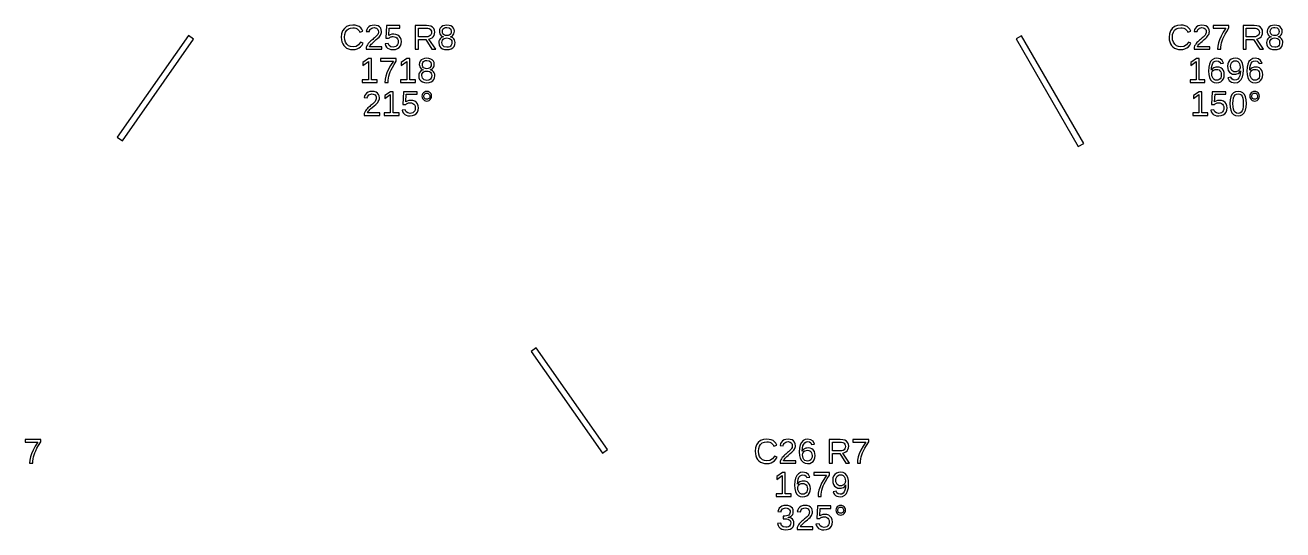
# Model space of a CAD drawing. Extents: x 195 to 2890, y 70 to 1529.
# Drawn here: x 2583.9 to 2887.8, y 681 to 803 of the extents above; entities that cross this region are included whole.
import ezdxf

# ---------------------------------------------------------------- set-up
doc = ezdxf.new("R2010")
doc.units = 0
doc.layers.get('0').update_dxf_attribs({"linetype": 'CONTINUOUS'})

msp = doc.modelspace()

# ---------------------------------------------------------------- linework, layer by layer
for points in [[(2663.63, 797.093), (2664.13, 797.222), (2664.58, 797.437), (2664.97, 797.734), (2665.3, 798.109), (2665.57, 798.564), (2664.94, 798.881), (2664.47, 798.219), (2663.86, 797.821), (2663.13, 797.689), (2662.54, 797.76), (2662.05, 797.974), (2661.64, 798.33), (2661.33, 798.803), (2661.15, 799.368), (2661.08, 800.024), (2661.14, 800.685), (2661.32, 801.244), (2661.61, 801.703), (2662.01, 802.043), (2662.51, 802.247), (2663.09, 802.315), (2663.48, 802.286), (2663.83, 802.198), (2664.14, 802.051), (2664.41, 801.848), (2664.62, 801.593), (2664.78, 801.286), (2665.52, 801.53), (2665.29, 801.961), (2664.99, 802.315), (2664.62, 802.592), (2664.17, 802.791), (2663.66, 802.91), (2663.09, 802.95), (2662.28, 802.863), (2661.59, 802.604), (2661.04, 802.173), (2660.62, 801.589), (2660.38, 800.873), (2660.3, 800.024), (2660.33, 799.441), (2660.44, 798.913), (2660.63, 798.44), (2660.88, 798.028), (2661.2, 797.685), (2661.59, 797.41), (2662.04, 797.21), (2662.54, 797.09), (2663.09, 797.05)], [(2670.11, 797.754), (2667.12, 797.754), (2667.21, 797.946), (2667.35, 798.144), (2667.51, 798.346), (2667.72, 798.559), (2667.97, 798.789), (2668.26, 799.036), (2668.76, 799.457), (2669.15, 799.797), (2669.41, 800.057), (2669.59, 800.277), (2669.75, 800.496), (2669.86, 800.716), (2669.95, 800.936), (2670, 801.157), (2670.02, 801.379), (2669.96, 801.843), (2669.81, 802.23), (2669.55, 802.541), (2669.2, 802.768), (2668.75, 802.904), (2668.22, 802.95), (2667.72, 802.905), (2667.29, 802.769), (2666.93, 802.543), (2666.64, 802.24), (2666.44, 801.876), (2666.34, 801.448), (2667.09, 801.379), (2667.15, 801.663), (2667.27, 801.901), (2667.45, 802.093), (2667.67, 802.235), (2667.92, 802.319), (2668.22, 802.348), (2668.52, 802.319), (2668.78, 802.232), (2668.99, 802.087), (2669.14, 801.89), (2669.23, 801.646), (2669.26, 801.355), (2669.25, 801.13), (2669.19, 800.921), (2669.1, 800.728), (2668.98, 800.547), (2668.84, 800.37), (2668.68, 800.199), (2668.5, 800.031), (2668.31, 799.863), (2668.1, 799.695), (2667.88, 799.522), (2667.66, 799.34), (2667.44, 799.148), (2667.23, 798.943), (2667.02, 798.724), (2666.82, 798.488), (2666.63, 798.233), (2666.46, 797.953), (2666.31, 797.648), (2666.31, 797.132), (2670.11, 797.132)], [(2673.37, 797.108), (2673.86, 797.282), (2674.27, 797.571), (2674.57, 797.961), (2674.75, 798.437), (2674.81, 798.999), (2674.75, 799.497), (2674.59, 799.929), (2674.31, 800.293), (2673.93, 800.569), (2673.48, 800.734), (2672.96, 800.789), (2672.51, 800.749), (2672.12, 800.627), (2671.77, 800.423), (2671.88, 802.242), (2674.48, 802.242), (2674.48, 802.864), (2671.22, 802.864), (2671.03, 799.78), (2671.74, 799.78), (2671.91, 799.915), (2672.08, 800.021), (2672.25, 800.098), (2672.43, 800.15), (2672.61, 800.181), (2672.81, 800.191), (2673.16, 800.154), (2673.46, 800.043), (2673.71, 799.858), (2673.9, 799.612), (2674.01, 799.321), (2674.05, 798.983), (2674.01, 798.597), (2673.9, 798.271), (2673.71, 798.004), (2673.46, 797.806), (2673.16, 797.688), (2672.79, 797.648), (2672.23, 797.743), (2671.83, 798.026), (2671.6, 798.499), (2670.86, 798.413), (2670.99, 798.006), (2671.19, 797.668), (2671.48, 797.4), (2671.84, 797.206), (2672.28, 797.089), (2672.78, 797.05)], [(2678.94, 799.512), (2680.72, 799.512), (2682.21, 797.132), (2683.11, 797.132), (2681.48, 799.601), (2681.88, 799.713), (2682.23, 799.896), (2682.51, 800.151), (2682.71, 800.463), (2682.84, 800.821), (2682.88, 801.225), (2682.82, 801.702), (2682.64, 802.104), (2682.35, 802.431), (2681.95, 802.672), (2681.45, 802.816), (2680.86, 802.864), (2678.16, 802.864), (2678.16, 797.132), (2678.94, 797.132)], [(2678.94, 800.126), (2678.94, 802.242), (2680.78, 802.242), (2681.17, 802.213), (2681.5, 802.125), (2681.76, 801.979), (2681.95, 801.778), (2682.06, 801.524), (2682.1, 801.217), (2682.06, 800.898), (2681.95, 800.63), (2681.76, 800.413), (2681.51, 800.254), (2681.19, 800.158), (2680.81, 800.126)], [(2686.39, 797.099), (2686.88, 797.247), (2687.26, 797.494), (2687.54, 797.828), (2687.71, 798.24), (2687.77, 798.731), (2687.73, 799.087), (2687.63, 799.401), (2687.46, 799.672), (2687.23, 799.891), (2686.94, 800.047), (2686.61, 800.138), (2686.61, 800.155), (2686.9, 800.247), (2687.15, 800.401), (2687.35, 800.614), (2687.5, 800.873), (2687.59, 801.159), (2687.62, 801.473), (2687.57, 801.895), (2687.4, 802.254), (2687.13, 802.551), (2686.77, 802.773), (2686.32, 802.906), (2685.8, 802.95), (2685.28, 802.905), (2684.84, 802.769), (2684.48, 802.543), (2684.21, 802.244), (2684.04, 801.89), (2683.99, 801.481), (2684.02, 801.167), (2684.11, 800.881), (2684.26, 800.622), (2684.46, 800.407), (2684.71, 800.248), (2685, 800.146), (2685, 800.13), (2684.68, 800.043), (2684.41, 799.888), (2684.18, 799.666), (2684, 799.391), (2683.89, 799.077), (2683.86, 798.722), (2683.91, 798.229), (2684.09, 797.816), (2684.37, 797.486), (2684.76, 797.244), (2685.24, 797.099), (2685.81, 797.05)], [(2685.49, 800.452), (2685.23, 800.538), (2685.02, 800.681), (2684.86, 800.88), (2684.77, 801.13), (2684.74, 801.432), (2684.77, 801.728), (2684.86, 801.971), (2685.01, 802.16), (2685.22, 802.296), (2685.48, 802.377), (2685.8, 802.405), (2686.39, 802.297), (2686.74, 801.972), (2686.86, 801.432), (2686.83, 801.11), (2686.74, 800.853), (2686.59, 800.661), (2686.38, 800.529), (2686.12, 800.45), (2685.8, 800.423)], [(2863.63, 797.093), (2864.13, 797.222), (2864.58, 797.437), (2864.97, 797.734), (2865.3, 798.109), (2865.57, 798.564), (2864.94, 798.881), (2864.47, 798.219), (2863.86, 797.821), (2863.13, 797.689), (2862.54, 797.76), (2862.05, 797.974), (2861.64, 798.33), (2861.33, 798.803), (2861.15, 799.368), (2861.08, 800.024), (2861.14, 800.685), (2861.32, 801.244), (2861.61, 801.703), (2862.01, 802.043), (2862.51, 802.247), (2863.09, 802.315), (2863.48, 802.286), (2863.83, 802.198), (2864.14, 802.051), (2864.41, 801.848), (2864.62, 801.593), (2864.78, 801.286), (2865.52, 801.53), (2865.29, 801.961), (2864.99, 802.315), (2864.62, 802.592), (2864.17, 802.791), (2863.66, 802.91), (2863.09, 802.95), (2862.28, 802.863), (2861.59, 802.604), (2861.04, 802.173), (2860.62, 801.589), (2860.38, 800.873), (2860.3, 800.024), (2860.33, 799.441), (2860.44, 798.913), (2860.63, 798.44), (2860.88, 798.028), (2861.2, 797.685), (2861.59, 797.41), (2862.04, 797.21), (2862.54, 797.09), (2863.09, 797.05)], [(2870.11, 797.754), (2867.12, 797.754), (2867.21, 797.946), (2867.35, 798.144), (2867.51, 798.346), (2867.72, 798.559), (2867.97, 798.789), (2868.26, 799.036), (2868.76, 799.457), (2869.15, 799.797), (2869.41, 800.057), (2869.59, 800.277), (2869.75, 800.496), (2869.86, 800.716), (2869.95, 800.936), (2870, 801.157), (2870.02, 801.379), (2869.96, 801.843), (2869.81, 802.23), (2869.55, 802.541), (2869.2, 802.768), (2868.75, 802.904), (2868.22, 802.95), (2867.72, 802.905), (2867.29, 802.769), (2866.93, 802.543), (2866.64, 802.24), (2866.44, 801.876), (2866.34, 801.448), (2867.09, 801.379), (2867.15, 801.663), (2867.27, 801.901), (2867.45, 802.093), (2867.67, 802.235), (2867.92, 802.319), (2868.22, 802.348), (2868.52, 802.319), (2868.78, 802.232), (2868.99, 802.087), (2869.14, 801.89), (2869.23, 801.646), (2869.26, 801.355), (2869.25, 801.13), (2869.19, 800.921), (2869.1, 800.728), (2868.98, 800.547), (2868.84, 800.37), (2868.68, 800.199), (2868.5, 800.031), (2868.31, 799.863), (2868.1, 799.695), (2867.88, 799.522), (2867.66, 799.34), (2867.44, 799.148), (2867.23, 798.943), (2867.02, 798.724), (2866.82, 798.488), (2866.63, 798.233), (2866.46, 797.953), (2866.31, 797.648), (2866.31, 797.132), (2870.11, 797.132)], [(2872.8, 797.655), (2872.86, 798.166), (2872.96, 798.665), (2873.1, 799.161), (2873.28, 799.662), (2873.5, 800.167), (2873.8, 800.739), (2874.21, 801.44), (2874.74, 802.27), (2874.74, 802.864), (2870.95, 802.864), (2870.95, 802.242), (2874.03, 802.242), (2873.37, 801.228), (2872.86, 800.295), (2872.48, 799.445), (2872.22, 798.648), (2872.06, 797.877), (2872.01, 797.132), (2872.78, 797.132)], [(2878.94, 799.512), (2880.72, 799.512), (2882.21, 797.132), (2883.11, 797.132), (2881.48, 799.601), (2881.88, 799.713), (2882.23, 799.896), (2882.51, 800.151), (2882.71, 800.463), (2882.84, 800.821), (2882.88, 801.225), (2882.82, 801.702), (2882.64, 802.104), (2882.35, 802.431), (2881.95, 802.672), (2881.45, 802.816), (2880.86, 802.864), (2878.16, 802.864), (2878.16, 797.132), (2878.94, 797.132)], [(2878.94, 800.126), (2878.94, 802.242), (2880.78, 802.242), (2881.17, 802.213), (2881.5, 802.125), (2881.76, 801.979), (2881.95, 801.778), (2882.06, 801.524), (2882.1, 801.217), (2882.06, 800.898), (2881.95, 800.63), (2881.76, 800.413), (2881.51, 800.254), (2881.19, 800.158), (2880.81, 800.126)], [(2886.39, 797.099), (2886.88, 797.247), (2887.26, 797.494), (2887.54, 797.828), (2887.71, 798.24), (2887.77, 798.731), (2887.73, 799.087), (2887.63, 799.401), (2887.46, 799.672), (2887.23, 799.891), (2886.94, 800.047), (2886.61, 800.138), (2886.61, 800.155), (2886.9, 800.247), (2887.15, 800.401), (2887.35, 800.614), (2887.5, 800.873), (2887.59, 801.159), (2887.62, 801.473), (2887.57, 801.895), (2887.4, 802.254), (2887.13, 802.551), (2886.77, 802.773), (2886.32, 802.906), (2885.8, 802.95), (2885.28, 802.905), (2884.84, 802.769), (2884.48, 802.543), (2884.21, 802.244), (2884.04, 801.89), (2883.99, 801.481), (2884.02, 801.167), (2884.11, 800.881), (2884.26, 800.622), (2884.46, 800.407), (2884.71, 800.248), (2885, 800.146), (2885, 800.13), (2884.68, 800.043), (2884.41, 799.888), (2884.18, 799.666), (2884, 799.391), (2883.89, 799.077), (2883.86, 798.722), (2883.91, 798.229), (2884.09, 797.816), (2884.37, 797.486), (2884.76, 797.244), (2885.24, 797.099), (2885.81, 797.05)], [(2885.49, 800.452), (2885.23, 800.538), (2885.02, 800.681), (2884.86, 800.88), (2884.77, 801.13), (2884.74, 801.432), (2884.77, 801.728), (2884.86, 801.971), (2885.01, 802.16), (2885.22, 802.296), (2885.48, 802.377), (2885.8, 802.405), (2886.39, 802.297), (2886.74, 801.972), (2886.86, 801.432), (2886.83, 801.11), (2886.74, 800.853), (2886.59, 800.661), (2886.38, 800.529), (2886.12, 800.45), (2885.8, 800.423)], [(2624.61, 799.57), (2623.39, 800.43), (2606.18, 775.856), (2607.41, 774.995)], [(2685.15, 797.731), (2684.75, 798.126), (2684.61, 798.783), (2684.65, 799.098), (2684.75, 799.365), (2684.93, 799.583), (2685.16, 799.745), (2685.45, 799.842), (2685.8, 799.874), (2686.15, 799.844), (2686.45, 799.754), (2686.69, 799.603), (2686.86, 799.394), (2686.97, 799.126), (2687, 798.8), (2686.97, 798.42), (2686.87, 798.115), (2686.71, 797.886), (2686.48, 797.727), (2686.19, 797.631), (2685.82, 797.599)], [(2839.65, 774.394), (2824.65, 800.375), (2823.35, 799.625), (2838.35, 773.644)], [(2885.15, 797.731), (2884.75, 798.126), (2884.61, 798.783), (2884.65, 799.098), (2884.75, 799.365), (2884.93, 799.583), (2885.16, 799.745), (2885.45, 799.842), (2885.8, 799.874), (2886.15, 799.844), (2886.45, 799.754), (2886.69, 799.603), (2886.86, 799.394), (2886.97, 799.126), (2887, 798.8), (2886.97, 798.42), (2886.87, 798.115), (2886.71, 797.886), (2886.48, 797.727), (2886.19, 797.631), (2885.82, 797.599)], [(2668.96, 789.754), (2667.56, 789.754), (2667.56, 794.864), (2666.89, 794.864), (2665.53, 793.933), (2665.53, 793.241), (2666.83, 794.165), (2666.83, 789.754), (2665.37, 789.754), (2665.37, 789.132), (2668.96, 789.132)], [(2671.64, 789.655), (2671.7, 790.166), (2671.8, 790.665), (2671.94, 791.161), (2672.12, 791.662), (2672.34, 792.167), (2672.64, 792.739), (2673.05, 793.44), (2673.58, 794.27), (2673.58, 794.864), (2669.79, 794.864), (2669.79, 794.242), (2672.87, 794.242), (2672.22, 793.228), (2671.7, 792.295), (2671.32, 791.445), (2671.06, 790.648), (2670.9, 789.877), (2670.85, 789.132), (2671.62, 789.132)], [(2678.23, 789.754), (2676.83, 789.754), (2676.83, 794.864), (2676.16, 794.864), (2674.8, 793.933), (2674.8, 793.241), (2676.1, 794.165), (2676.1, 789.754), (2674.63, 789.754), (2674.63, 789.132), (2678.23, 789.132)], [(2681.53, 789.099), (2682.02, 789.247), (2682.4, 789.494), (2682.68, 789.828), (2682.85, 790.24), (2682.91, 790.731), (2682.87, 791.087), (2682.77, 791.401), (2682.6, 791.672), (2682.37, 791.891), (2682.09, 792.047), (2681.75, 792.138), (2681.75, 792.155), (2682.04, 792.247), (2682.29, 792.401), (2682.49, 792.614), (2682.64, 792.873), (2682.73, 793.159), (2682.76, 793.473), (2682.71, 793.895), (2682.55, 794.254), (2682.27, 794.551), (2681.91, 794.773), (2681.46, 794.906), (2680.94, 794.95), (2680.42, 794.905), (2679.99, 794.769), (2679.62, 794.543), (2679.35, 794.244), (2679.19, 793.89), (2679.13, 793.481), (2679.16, 793.167), (2679.25, 792.881), (2679.4, 792.622), (2679.6, 792.407), (2679.85, 792.248), (2680.14, 792.146), (2680.14, 792.13), (2679.83, 792.043), (2679.55, 791.888), (2679.32, 791.666), (2679.14, 791.391), (2679.03, 791.077), (2679, 790.722), (2679.05, 790.229), (2679.23, 789.816), (2679.52, 789.486), (2679.91, 789.244), (2680.39, 789.099), (2680.95, 789.05)], [(2680.63, 792.452), (2680.37, 792.538), (2680.16, 792.681), (2680, 792.88), (2679.91, 793.13), (2679.88, 793.432), (2679.91, 793.728), (2680, 793.971), (2680.15, 794.16), (2680.36, 794.296), (2680.62, 794.377), (2680.94, 794.405), (2681.53, 794.297), (2681.89, 793.972), (2682, 793.432), (2681.97, 793.11), (2681.88, 792.853), (2681.73, 792.661), (2681.53, 792.529), (2681.26, 792.45), (2680.95, 792.423)], [(2868.96, 789.754), (2867.56, 789.754), (2867.56, 794.864), (2866.89, 794.864), (2865.53, 793.933), (2865.53, 793.241), (2866.83, 794.165), (2866.83, 789.754), (2865.37, 789.754), (2865.37, 789.132), (2868.96, 789.132)], [(2872.32, 789.108), (2872.77, 789.283), (2873.14, 789.575), (2873.41, 789.967), (2873.58, 790.445), (2873.63, 791.007), (2873.58, 791.528), (2873.43, 791.973), (2873.17, 792.342), (2872.82, 792.618), (2872.4, 792.783), (2871.91, 792.838), (2871.61, 792.817), (2871.33, 792.752), (2871.08, 792.645), (2870.86, 792.496), (2870.67, 792.309), (2870.52, 792.081), (2870.56, 792.761), (2870.67, 793.325), (2870.86, 793.772), (2871.12, 794.096), (2871.44, 794.291), (2871.83, 794.356), (2872.26, 794.278), (2872.57, 794.045), (2872.78, 793.656), (2873.47, 793.782), (2873.14, 794.431), (2872.6, 794.82), (2871.84, 794.95), (2871.23, 794.861), (2870.73, 794.595), (2870.32, 794.152), (2870.03, 793.544), (2869.85, 792.782), (2869.79, 791.866), (2869.85, 791.022), (2870.02, 790.323), (2870.3, 789.77), (2870.69, 789.37), (2871.19, 789.13), (2871.78, 789.05)], [(2876.78, 789.138), (2877.29, 789.403), (2877.7, 789.844), (2878, 790.448), (2878.18, 791.205), (2878.24, 792.114), (2878.18, 792.981), (2878.02, 793.691), (2877.75, 794.242), (2877.37, 794.635), (2876.88, 794.871), (2876.3, 794.95), (2875.74, 794.893), (2875.28, 794.721), (2874.9, 794.435), (2874.61, 794.049), (2874.45, 793.578), (2874.39, 793.021), (2874.44, 792.476), (2874.6, 792.009), (2874.85, 791.617), (2875.2, 791.324), (2875.61, 791.147), (2876.09, 791.089), (2876.4, 791.113), (2876.69, 791.187), (2876.96, 791.31), (2877.2, 791.474), (2877.38, 791.67), (2877.52, 791.898), (2877.47, 791.23), (2877.35, 790.672), (2877.15, 790.226), (2876.89, 789.901), (2876.57, 789.705), (2876.18, 789.64), (2875.74, 789.72), (2875.41, 789.958), (2875.21, 790.356), (2874.51, 790.246), (2874.65, 789.865), (2874.84, 789.56), (2875.09, 789.333), (2875.39, 789.176), (2875.75, 789.082), (2876.16, 789.05)], [(2875.94, 791.707), (2875.67, 791.828), (2875.44, 792.03), (2875.27, 792.302), (2875.17, 792.633), (2875.14, 793.021), (2875.17, 793.403), (2875.27, 793.727), (2875.44, 793.996), (2875.67, 794.196), (2875.95, 794.316), (2876.27, 794.356), (2876.61, 794.309), (2876.89, 794.169), (2877.12, 793.935), (2877.3, 793.624), (2877.41, 793.253), (2877.44, 792.822), (2877.42, 792.605), (2877.37, 792.404), (2877.29, 792.22), (2877.17, 792.057), (2877.03, 791.92), (2876.86, 791.811), (2876.67, 791.731), (2876.47, 791.682), (2876.27, 791.666)], [(2881.59, 789.108), (2882.04, 789.283), (2882.41, 789.575), (2882.68, 789.967), (2882.85, 790.445), (2882.9, 791.007), (2882.85, 791.528), (2882.7, 791.973), (2882.44, 792.342), (2882.09, 792.618), (2881.67, 792.783), (2881.18, 792.838), (2880.88, 792.817), (2880.6, 792.752), (2880.35, 792.645), (2880.12, 792.496), (2879.94, 792.309), (2879.79, 792.081), (2879.82, 792.761), (2879.94, 793.325), (2880.13, 793.772), (2880.39, 794.096), (2880.71, 794.291), (2881.1, 794.356), (2881.53, 794.278), (2881.84, 794.045), (2882.04, 793.656), (2882.74, 793.782), (2882.41, 794.431), (2881.87, 794.82), (2881.11, 794.95), (2880.5, 794.861), (2880, 794.595), (2879.59, 794.152), (2879.29, 793.544), (2879.12, 792.782), (2879.06, 791.866), (2879.11, 791.022), (2879.29, 790.323), (2879.57, 789.77), (2879.96, 789.37), (2880.46, 789.13), (2881.05, 789.05)], [(2680.29, 789.731), (2679.89, 790.126), (2679.75, 790.783), (2679.79, 791.098), (2679.89, 791.365), (2680.07, 791.583), (2680.3, 791.745), (2680.59, 791.842), (2680.94, 791.874), (2681.29, 791.844), (2681.59, 791.754), (2681.83, 791.603), (2682, 791.394), (2682.11, 791.126), (2682.15, 790.8), (2682.11, 790.42), (2682.02, 790.115), (2681.85, 789.886), (2681.62, 789.727), (2681.33, 789.631), (2680.96, 789.599)], [(2871.44, 789.687), (2871.16, 789.828), (2870.92, 790.063), (2870.74, 790.372), (2870.63, 790.734), (2870.59, 791.15), (2870.63, 791.474), (2870.73, 791.749), (2870.91, 791.974), (2871.14, 792.14), (2871.41, 792.239), (2871.73, 792.273), (2872.07, 792.235), (2872.35, 792.122), (2872.58, 791.935), (2872.75, 791.678), (2872.86, 791.358), (2872.89, 790.975), (2872.86, 790.589), (2872.76, 790.263), (2872.59, 789.996), (2872.36, 789.798), (2872.09, 789.68), (2871.76, 789.64)], [(2880.71, 789.687), (2880.43, 789.828), (2880.19, 790.063), (2880, 790.372), (2879.9, 790.734), (2879.86, 791.15), (2879.89, 791.474), (2880, 791.749), (2880.17, 791.974), (2880.41, 792.14), (2880.68, 792.239), (2881, 792.273), (2881.34, 792.235), (2881.62, 792.122), (2881.85, 791.935), (2882.02, 791.678), (2882.12, 791.358), (2882.16, 790.975), (2882.12, 790.589), (2882.02, 790.263), (2881.86, 789.996), (2881.63, 789.798), (2881.35, 789.68), (2881.03, 789.64)], [(2669.6, 781.754), (2666.61, 781.754), (2666.71, 781.946), (2666.84, 782.144), (2667.01, 782.346), (2667.21, 782.559), (2667.46, 782.789), (2667.75, 783.036), (2668.26, 783.457), (2668.64, 783.797), (2668.9, 784.057), (2669.09, 784.277), (2669.24, 784.496), (2669.36, 784.716), (2669.44, 784.936), (2669.49, 785.157), (2669.51, 785.379), (2669.46, 785.843), (2669.3, 786.23), (2669.04, 786.541), (2668.69, 786.768), (2668.24, 786.904), (2667.71, 786.95), (2667.21, 786.905), (2666.78, 786.769), (2666.42, 786.543), (2666.13, 786.24), (2665.93, 785.876), (2665.83, 785.448), (2666.58, 785.379), (2666.65, 785.663), (2666.76, 785.901), (2666.94, 786.093), (2667.16, 786.235), (2667.42, 786.319), (2667.71, 786.348), (2668.01, 786.319), (2668.27, 786.232), (2668.48, 786.087), (2668.63, 785.89), (2668.72, 785.646), (2668.75, 785.355), (2668.74, 785.13), (2668.68, 784.921), (2668.59, 784.728), (2668.48, 784.547), (2668.34, 784.37), (2668.17, 784.199), (2667.99, 784.031), (2667.8, 783.863), (2667.59, 783.695), (2667.37, 783.522), (2667.16, 783.34), (2666.94, 783.148), (2666.72, 782.943), (2666.51, 782.724), (2666.31, 782.488), (2666.12, 782.233), (2665.95, 781.953), (2665.8, 781.648), (2665.8, 781.132), (2669.6, 781.132)], [(2674.24, 781.754), (2672.85, 781.754), (2672.85, 786.864), (2672.17, 786.864), (2670.82, 785.933), (2670.82, 785.241), (2672.11, 786.165), (2672.11, 781.754), (2670.65, 781.754), (2670.65, 781.132), (2674.24, 781.132)], [(2677.49, 781.108), (2677.99, 781.282), (2678.4, 781.571), (2678.7, 781.961), (2678.88, 782.437), (2678.94, 782.999), (2678.88, 783.497), (2678.71, 783.929), (2678.43, 784.293), (2678.06, 784.569), (2677.61, 784.734), (2677.08, 784.789), (2676.64, 784.749), (2676.24, 784.627), (2675.9, 784.423), (2676.01, 786.242), (2678.6, 786.242), (2678.6, 786.864), (2675.34, 786.864), (2675.15, 783.78), (2675.87, 783.78), (2676.04, 783.915), (2676.21, 784.021), (2676.38, 784.098), (2676.56, 784.15), (2676.74, 784.181), (2676.93, 784.191), (2677.29, 784.154), (2677.59, 784.043), (2677.84, 783.858), (2678.03, 783.612), (2678.14, 783.321), (2678.17, 782.983), (2678.14, 782.597), (2678.03, 782.271), (2677.84, 782.004), (2677.59, 781.806), (2677.28, 781.688), (2676.92, 781.648), (2676.36, 781.743), (2675.96, 782.026), (2675.73, 782.499), (2674.98, 782.413), (2675.11, 782.006), (2675.32, 781.668), (2675.61, 781.4), (2675.97, 781.206), (2676.4, 781.089), (2676.9, 781.05)], [(2681.25, 784.668), (2681.53, 784.781), (2681.77, 784.968), (2681.96, 785.21), (2682.08, 785.484), (2682.12, 785.79), (2682.08, 786.097), (2681.97, 786.371), (2681.78, 786.612), (2681.53, 786.8), (2681.26, 786.912), (2680.95, 786.95), (2680.64, 786.912), (2680.36, 786.798), (2680.12, 786.608), (2679.93, 786.365), (2679.82, 786.093), (2679.78, 785.79), (2679.82, 785.488), (2679.93, 785.215), (2680.13, 784.972), (2680.37, 784.783), (2680.64, 784.669), (2680.95, 784.631)], [(2680.76, 785.082), (2680.59, 785.154), (2680.44, 785.274), (2680.32, 785.427), (2680.25, 785.599), (2680.23, 785.79), (2680.25, 785.981), (2680.32, 786.154), (2680.44, 786.307), (2680.59, 786.427), (2680.76, 786.499), (2680.95, 786.523), (2681.14, 786.499), (2681.31, 786.429), (2681.46, 786.311), (2681.58, 786.159), (2681.65, 785.986), (2681.67, 785.79), (2681.65, 785.597), (2681.58, 785.424), (2681.46, 785.271), (2681.31, 785.153), (2681.14, 785.082), (2680.95, 785.058)], [(2869.61, 781.754), (2868.21, 781.754), (2868.21, 786.864), (2867.54, 786.864), (2866.18, 785.933), (2866.18, 785.241), (2867.48, 786.165), (2867.48, 781.754), (2866.02, 781.754), (2866.02, 781.132), (2869.61, 781.132)], [(2872.86, 781.108), (2873.36, 781.282), (2873.76, 781.571), (2874.06, 781.961), (2874.24, 782.437), (2874.3, 782.999), (2874.25, 783.497), (2874.08, 783.929), (2873.8, 784.293), (2873.43, 784.569), (2872.98, 784.734), (2872.45, 784.789), (2872, 784.749), (2871.61, 784.627), (2871.27, 784.423), (2871.38, 786.242), (2873.97, 786.242), (2873.97, 786.864), (2870.71, 786.864), (2870.52, 783.78), (2871.23, 783.78), (2871.4, 783.915), (2871.57, 784.021), (2871.75, 784.098), (2871.92, 784.15), (2872.11, 784.181), (2872.3, 784.191), (2872.65, 784.154), (2872.95, 784.043), (2873.2, 783.858), (2873.39, 783.612), (2873.5, 783.321), (2873.54, 782.983), (2873.5, 782.597), (2873.39, 782.271), (2873.21, 782.004), (2872.96, 781.806), (2872.65, 781.688), (2872.28, 781.648), (2871.72, 781.743), (2871.33, 782.026), (2871.09, 782.499), (2870.35, 782.413), (2870.48, 782.006), (2870.68, 781.668), (2870.97, 781.4), (2871.34, 781.206), (2871.77, 781.089), (2872.27, 781.05)], [(2877.56, 781.134), (2878.06, 781.387), (2878.45, 781.807), (2878.73, 782.387), (2878.9, 783.118), (2878.96, 784), (2878.91, 784.894), (2878.75, 785.629), (2878.48, 786.205), (2878.1, 786.619), (2877.6, 786.867), (2876.98, 786.95), (2876.35, 786.868), (2875.84, 786.623), (2875.46, 786.213), (2875.19, 785.64), (2875.03, 784.902), (2874.98, 784), (2875.03, 783.114), (2875.2, 782.382), (2875.47, 781.803), (2875.86, 781.385), (2876.35, 781.134), (2876.96, 781.05)], [(2876.57, 781.711), (2876.25, 781.9), (2876.02, 782.214), (2875.85, 782.664), (2875.75, 783.259), (2875.72, 784), (2875.75, 784.759), (2875.85, 785.362), (2876.01, 785.806), (2876.25, 786.112), (2876.57, 786.295), (2876.98, 786.356), (2877.38, 786.294), (2877.7, 786.108), (2877.93, 785.798), (2878.09, 785.351), (2878.18, 784.751), (2878.22, 784), (2878.18, 783.271), (2878.08, 782.68), (2877.91, 782.226), (2877.68, 781.905), (2877.36, 781.712), (2876.97, 781.648)], [(2881.25, 784.668), (2881.53, 784.781), (2881.77, 784.968), (2881.96, 785.21), (2882.08, 785.484), (2882.12, 785.79), (2882.08, 786.097), (2881.97, 786.371), (2881.78, 786.612), (2881.53, 786.8), (2881.26, 786.912), (2880.95, 786.95), (2880.64, 786.912), (2880.36, 786.798), (2880.12, 786.608), (2879.93, 786.365), (2879.82, 786.093), (2879.78, 785.79), (2879.82, 785.488), (2879.93, 785.215), (2880.13, 784.972), (2880.37, 784.783), (2880.64, 784.669), (2880.95, 784.631)], [(2880.76, 785.082), (2880.59, 785.154), (2880.44, 785.274), (2880.32, 785.427), (2880.25, 785.599), (2880.23, 785.79), (2880.25, 785.981), (2880.32, 786.154), (2880.44, 786.307), (2880.59, 786.427), (2880.76, 786.499), (2880.95, 786.523), (2881.14, 786.499), (2881.31, 786.429), (2881.46, 786.311), (2881.58, 786.159), (2881.65, 785.986), (2881.67, 785.79), (2881.65, 785.597), (2881.58, 785.424), (2881.46, 785.271), (2881.31, 785.153), (2881.14, 785.082), (2880.95, 785.058)], [(2724.61, 700.43), (2707.41, 725.005), (2706.18, 724.144), (2723.39, 699.57)], [(2585.76, 697.655), (2585.82, 698.166), (2585.92, 698.665), (2586.06, 699.161), (2586.25, 699.662), (2586.47, 700.167), (2586.77, 700.739), (2587.18, 701.44), (2587.71, 702.27), (2587.71, 702.864), (2583.92, 702.864), (2583.92, 702.242), (2587, 702.242), (2586.34, 701.228), (2585.82, 700.295), (2585.44, 699.445), (2585.19, 698.648), (2585.03, 697.877), (2584.98, 697.132), (2585.74, 697.132)], [(2763.63, 697.093), (2764.13, 697.222), (2764.58, 697.437), (2764.97, 697.734), (2765.3, 698.109), (2765.57, 698.564), (2764.94, 698.881), (2764.47, 698.219), (2763.86, 697.821), (2763.13, 697.689), (2762.54, 697.76), (2762.05, 697.974), (2761.64, 698.33), (2761.33, 698.803), (2761.15, 699.368), (2761.08, 700.024), (2761.14, 700.685), (2761.32, 701.244), (2761.61, 701.703), (2762.01, 702.043), (2762.51, 702.247), (2763.09, 702.315), (2763.48, 702.286), (2763.83, 702.198), (2764.14, 702.051), (2764.41, 701.848), (2764.62, 701.593), (2764.78, 701.286), (2765.52, 701.53), (2765.29, 701.961), (2764.99, 702.315), (2764.62, 702.592), (2764.17, 702.791), (2763.66, 702.91), (2763.09, 702.95), (2762.28, 702.863), (2761.59, 702.604), (2761.04, 702.173), (2760.62, 701.589), (2760.38, 700.873), (2760.3, 700.024), (2760.33, 699.441), (2760.44, 698.913), (2760.63, 698.44), (2760.88, 698.028), (2761.2, 697.685), (2761.59, 697.41), (2762.04, 697.21), (2762.54, 697.09), (2763.09, 697.05)], [(2770.11, 697.754), (2767.12, 697.754), (2767.21, 697.946), (2767.35, 698.144), (2767.51, 698.346), (2767.72, 698.559), (2767.97, 698.789), (2768.26, 699.036), (2768.76, 699.457), (2769.15, 699.797), (2769.41, 700.057), (2769.59, 700.277), (2769.75, 700.496), (2769.86, 700.716), (2769.95, 700.936), (2770, 701.157), (2770.02, 701.379), (2769.96, 701.843), (2769.81, 702.23), (2769.55, 702.541), (2769.2, 702.768), (2768.75, 702.904), (2768.22, 702.95), (2767.72, 702.905), (2767.29, 702.769), (2766.93, 702.543), (2766.64, 702.24), (2766.44, 701.876), (2766.34, 701.448), (2767.09, 701.379), (2767.15, 701.663), (2767.27, 701.901), (2767.45, 702.093), (2767.67, 702.235), (2767.92, 702.319), (2768.22, 702.348), (2768.52, 702.319), (2768.78, 702.232), (2768.99, 702.087), (2769.14, 701.89), (2769.23, 701.646), (2769.26, 701.355), (2769.25, 701.13), (2769.19, 700.921), (2769.1, 700.728), (2768.98, 700.547), (2768.84, 700.37), (2768.68, 700.199), (2768.5, 700.031), (2768.31, 699.863), (2768.1, 699.695), (2767.88, 699.522), (2767.66, 699.34), (2767.44, 699.148), (2767.23, 698.943), (2767.02, 698.724), (2766.82, 698.488), (2766.63, 698.233), (2766.46, 697.953), (2766.31, 697.648), (2766.31, 697.132), (2770.11, 697.132)], [(2773.48, 697.108), (2773.93, 697.283), (2774.3, 697.575), (2774.57, 697.967), (2774.74, 698.445), (2774.79, 699.007), (2774.74, 699.528), (2774.59, 699.973), (2774.33, 700.342), (2773.98, 700.618), (2773.56, 700.783), (2773.07, 700.838), (2772.77, 700.817), (2772.49, 700.752), (2772.24, 700.645), (2772.01, 700.496), (2771.83, 700.309), (2771.68, 700.081), (2771.71, 700.761), (2771.83, 701.325), (2772.02, 701.772), (2772.28, 702.096), (2772.6, 702.291), (2772.99, 702.356), (2773.42, 702.278), (2773.73, 702.045), (2773.93, 701.656), (2774.63, 701.782), (2774.3, 702.431), (2773.76, 702.82), (2773, 702.95), (2772.39, 702.861), (2771.89, 702.595), (2771.48, 702.152), (2771.19, 701.544), (2771.01, 700.782), (2770.95, 699.866), (2771.01, 699.022), (2771.18, 698.323), (2771.46, 697.77), (2771.85, 697.37), (2772.35, 697.13), (2772.94, 697.05)], [(2778.94, 699.512), (2780.72, 699.512), (2782.21, 697.132), (2783.11, 697.132), (2781.48, 699.601), (2781.88, 699.713), (2782.23, 699.896), (2782.51, 700.151), (2782.71, 700.463), (2782.84, 700.821), (2782.88, 701.225), (2782.82, 701.702), (2782.64, 702.104), (2782.35, 702.431), (2781.95, 702.672), (2781.45, 702.816), (2780.86, 702.864), (2778.16, 702.864), (2778.16, 697.132), (2778.94, 697.132)], [(2778.94, 700.126), (2778.94, 702.242), (2780.78, 702.242), (2781.17, 702.213), (2781.5, 702.125), (2781.76, 701.979), (2781.95, 701.778), (2782.06, 701.524), (2782.1, 701.217), (2782.06, 700.898), (2781.95, 700.63), (2781.76, 700.413), (2781.51, 700.254), (2781.19, 700.158), (2780.81, 700.126)], [(2785.76, 697.655), (2785.82, 698.166), (2785.92, 698.665), (2786.06, 699.161), (2786.25, 699.662), (2786.47, 700.167), (2786.77, 700.739), (2787.18, 701.44), (2787.71, 702.27), (2787.71, 702.864), (2783.92, 702.864), (2783.92, 702.242), (2787, 702.242), (2786.34, 701.228), (2785.82, 700.295), (2785.44, 699.445), (2785.19, 698.648), (2785.03, 697.877), (2784.98, 697.132), (2785.74, 697.132)], [(2772.6, 697.687), (2772.32, 697.828), (2772.08, 698.063), (2771.9, 698.372), (2771.79, 698.734), (2771.75, 699.15), (2771.78, 699.474), (2771.89, 699.749), (2772.07, 699.974), (2772.3, 700.14), (2772.57, 700.239), (2772.89, 700.273), (2773.23, 700.235), (2773.51, 700.122), (2773.74, 699.935), (2773.91, 699.678), (2774.01, 699.358), (2774.05, 698.975), (2774.02, 698.589), (2773.91, 698.263), (2773.75, 697.996), (2773.52, 697.798), (2773.24, 697.68), (2772.92, 697.64)], [(2768.96, 689.754), (2767.56, 689.754), (2767.56, 694.864), (2766.89, 694.864), (2765.53, 693.933), (2765.53, 693.241), (2766.83, 694.165), (2766.83, 689.754), (2765.37, 689.754), (2765.37, 689.132), (2768.96, 689.132)], [(2772.32, 689.108), (2772.77, 689.283), (2773.14, 689.575), (2773.41, 689.967), (2773.58, 690.445), (2773.63, 691.007), (2773.58, 691.528), (2773.43, 691.973), (2773.17, 692.342), (2772.82, 692.618), (2772.4, 692.783), (2771.91, 692.838), (2771.61, 692.817), (2771.33, 692.752), (2771.08, 692.645), (2770.86, 692.496), (2770.67, 692.309), (2770.52, 692.081), (2770.56, 692.761), (2770.67, 693.325), (2770.86, 693.772), (2771.12, 694.096), (2771.44, 694.291), (2771.83, 694.356), (2772.26, 694.278), (2772.57, 694.045), (2772.78, 693.656), (2773.47, 693.782), (2773.14, 694.431), (2772.6, 694.82), (2771.84, 694.95), (2771.23, 694.861), (2770.73, 694.595), (2770.32, 694.152), (2770.03, 693.544), (2769.85, 692.782), (2769.79, 691.866), (2769.85, 691.022), (2770.02, 690.323), (2770.3, 689.77), (2770.69, 689.37), (2771.19, 689.13), (2771.78, 689.05)], [(2776.27, 689.655), (2776.33, 690.166), (2776.43, 690.665), (2776.57, 691.161), (2776.75, 691.662), (2776.97, 692.167), (2777.27, 692.739), (2777.69, 693.44), (2778.22, 694.27), (2778.22, 694.864), (2774.43, 694.864), (2774.43, 694.242), (2777.51, 694.242), (2776.85, 693.228), (2776.33, 692.295), (2775.95, 691.445), (2775.69, 690.648), (2775.54, 689.877), (2775.49, 689.132), (2776.25, 689.132)], [(2781.41, 689.138), (2781.92, 689.403), (2782.34, 689.844), (2782.63, 690.448), (2782.81, 691.205), (2782.87, 692.114), (2782.82, 692.981), (2782.66, 693.691), (2782.38, 694.242), (2782, 694.635), (2781.52, 694.871), (2780.93, 694.95), (2780.38, 694.893), (2779.91, 694.721), (2779.53, 694.435), (2779.25, 694.049), (2779.08, 693.578), (2779.03, 693.021), (2779.08, 692.476), (2779.23, 692.009), (2779.49, 691.617), (2779.83, 691.324), (2780.24, 691.147), (2780.73, 691.089), (2781.03, 691.113), (2781.32, 691.187), (2781.59, 691.31), (2781.83, 691.474), (2782.02, 691.67), (2782.15, 691.898), (2782.1, 691.23), (2781.98, 690.672), (2781.79, 690.226), (2781.53, 689.901), (2781.2, 689.705), (2780.81, 689.64), (2780.37, 689.72), (2780.05, 689.958), (2779.84, 690.356), (2779.14, 690.246), (2779.29, 689.865), (2779.48, 689.56), (2779.72, 689.333), (2780.02, 689.176), (2780.38, 689.082), (2780.8, 689.05)], [(2780.58, 691.707), (2780.3, 691.828), (2780.07, 692.03), (2779.91, 692.302), (2779.8, 692.633), (2779.77, 693.021), (2779.8, 693.403), (2779.91, 693.727), (2780.07, 693.996), (2780.3, 694.196), (2780.58, 694.316), (2780.91, 694.356), (2781.24, 694.309), (2781.52, 694.169), (2781.76, 693.935), (2781.94, 693.624), (2782.04, 693.253), (2782.08, 692.822), (2782.06, 692.605), (2782.01, 692.404), (2781.92, 692.22), (2781.8, 692.057), (2781.66, 691.92), (2781.49, 691.811), (2781.3, 691.731), (2781.11, 691.682), (2780.9, 691.666)], [(2771.44, 689.687), (2771.16, 689.828), (2770.92, 690.063), (2770.74, 690.372), (2770.63, 690.734), (2770.59, 691.15), (2770.63, 691.474), (2770.73, 691.749), (2770.91, 691.974), (2771.14, 692.14), (2771.41, 692.239), (2771.73, 692.273), (2772.07, 692.235), (2772.35, 692.122), (2772.58, 691.935), (2772.75, 691.678), (2772.86, 691.358), (2772.89, 690.975), (2772.86, 690.589), (2772.76, 690.263), (2772.59, 689.996), (2772.36, 689.798), (2772.09, 689.68), (2771.76, 689.64)], [(2768.28, 681.099), (2768.76, 681.244), (2769.15, 681.486), (2769.43, 681.816), (2769.59, 682.225), (2769.65, 682.714), (2769.61, 683.06), (2769.49, 683.363), (2769.29, 683.626), (2769.02, 683.835), (2768.69, 683.978), (2768.29, 684.057), (2768.29, 684.073), (2768.65, 684.179), (2768.95, 684.335), (2769.18, 684.539), (2769.35, 684.791), (2769.46, 685.089), (2769.49, 685.432), (2769.44, 685.875), (2769.28, 686.247), (2769.01, 686.549), (2768.65, 686.772), (2768.2, 686.905), (2767.67, 686.95), (2767.18, 686.906), (2766.75, 686.774), (2766.38, 686.555), (2766.09, 686.258), (2765.9, 685.892), (2765.8, 685.457), (2766.53, 685.4), (2766.59, 685.678), (2766.71, 685.911), (2766.88, 686.099), (2767.1, 686.237), (2767.36, 686.32), (2767.66, 686.348), (2767.99, 686.318), (2768.26, 686.229), (2768.47, 686.081), (2768.62, 685.882), (2768.71, 685.64), (2768.74, 685.355), (2768.7, 685.068), (2768.59, 684.826), (2768.41, 684.629), (2768.16, 684.483), (2767.84, 684.395), (2767.47, 684.366), (2767.07, 684.366), (2767.07, 683.731), (2767.49, 683.731), (2767.91, 683.702), (2768.25, 683.615), (2768.53, 683.469), (2768.73, 683.271), (2768.85, 683.028), (2768.89, 682.739), (2768.85, 682.41), (2768.75, 682.14), (2768.57, 681.929), (2768.34, 681.778), (2768.05, 681.687), (2767.71, 681.656), (2767.08, 681.769), (2766.66, 682.108), (2766.46, 682.674), (2765.7, 682.604), (2765.81, 682.134), (2766.02, 681.746), (2766.32, 681.443), (2766.7, 681.225), (2767.16, 681.094), (2767.71, 681.05)], [(2774.23, 681.754), (2771.24, 681.754), (2771.34, 681.946), (2771.47, 682.144), (2771.64, 682.346), (2771.85, 682.559), (2772.09, 682.789), (2772.38, 683.036), (2772.89, 683.457), (2773.27, 683.797), (2773.54, 684.057), (2773.72, 684.277), (2773.87, 684.496), (2773.99, 684.716), (2774.07, 684.936), (2774.13, 685.157), (2774.14, 685.379), (2774.09, 685.843), (2773.94, 686.23), (2773.68, 686.541), (2773.32, 686.768), (2772.88, 686.904), (2772.34, 686.95), (2771.85, 686.905), (2771.42, 686.769), (2771.05, 686.543), (2770.76, 686.24), (2770.57, 685.876), (2770.47, 685.448), (2771.22, 685.379), (2771.28, 685.663), (2771.4, 685.901), (2771.57, 686.093), (2771.79, 686.235), (2772.05, 686.319), (2772.34, 686.348), (2772.65, 686.319), (2772.9, 686.232), (2773.11, 686.087), (2773.27, 685.89), (2773.36, 685.646), (2773.39, 685.355), (2773.37, 685.13), (2773.32, 684.921), (2773.23, 684.728), (2773.11, 684.547), (2772.97, 684.37), (2772.81, 684.199), (2772.63, 684.031), (2772.43, 683.863), (2772.22, 683.695), (2772.01, 683.522), (2771.79, 683.34), (2771.57, 683.148), (2771.35, 682.943), (2771.14, 682.724), (2770.94, 682.488), (2770.75, 682.233), (2770.58, 681.953), (2770.44, 681.648), (2770.44, 681.132), (2774.23, 681.132)], [(2777.49, 681.108), (2777.99, 681.282), (2778.4, 681.571), (2778.7, 681.961), (2778.88, 682.437), (2778.94, 682.999), (2778.88, 683.497), (2778.71, 683.929), (2778.43, 684.293), (2778.06, 684.569), (2777.61, 684.734), (2777.08, 684.789), (2776.64, 684.749), (2776.24, 684.627), (2775.9, 684.423), (2776.01, 686.242), (2778.6, 686.242), (2778.6, 686.864), (2775.34, 686.864), (2775.15, 683.78), (2775.87, 683.78), (2776.04, 683.915), (2776.21, 684.021), (2776.38, 684.098), (2776.56, 684.15), (2776.74, 684.181), (2776.93, 684.191), (2777.29, 684.154), (2777.59, 684.043), (2777.84, 683.858), (2778.03, 683.612), (2778.14, 683.321), (2778.17, 682.983), (2778.14, 682.597), (2778.03, 682.271), (2777.84, 682.004), (2777.59, 681.806), (2777.28, 681.688), (2776.92, 681.648), (2776.36, 681.743), (2775.96, 682.026), (2775.73, 682.499), (2774.98, 682.413), (2775.11, 682.006), (2775.32, 681.668), (2775.61, 681.4), (2775.97, 681.206), (2776.4, 681.089), (2776.9, 681.05)], [(2781.25, 684.668), (2781.53, 684.781), (2781.77, 684.968), (2781.96, 685.21), (2782.08, 685.484), (2782.12, 685.79), (2782.08, 686.097), (2781.97, 686.371), (2781.78, 686.612), (2781.53, 686.8), (2781.26, 686.912), (2780.95, 686.95), (2780.64, 686.912), (2780.36, 686.798), (2780.12, 686.608), (2779.93, 686.365), (2779.82, 686.093), (2779.78, 685.79), (2779.82, 685.488), (2779.93, 685.215), (2780.13, 684.972), (2780.37, 684.783), (2780.64, 684.669), (2780.95, 684.631)], [(2780.76, 685.082), (2780.59, 685.154), (2780.44, 685.274), (2780.32, 685.427), (2780.25, 685.599), (2780.23, 685.79), (2780.25, 685.981), (2780.32, 686.154), (2780.44, 686.307), (2780.59, 686.427), (2780.76, 686.499), (2780.95, 686.523), (2781.14, 686.499), (2781.31, 686.429), (2781.46, 686.311), (2781.58, 686.159), (2781.65, 685.986), (2781.67, 685.79), (2781.65, 685.597), (2781.58, 685.424), (2781.46, 685.271), (2781.31, 685.153), (2781.14, 685.082), (2780.95, 685.058)]]:
    msp.add_lwpolyline(points, close=True)

doc.saveas('drawing.dxf')
